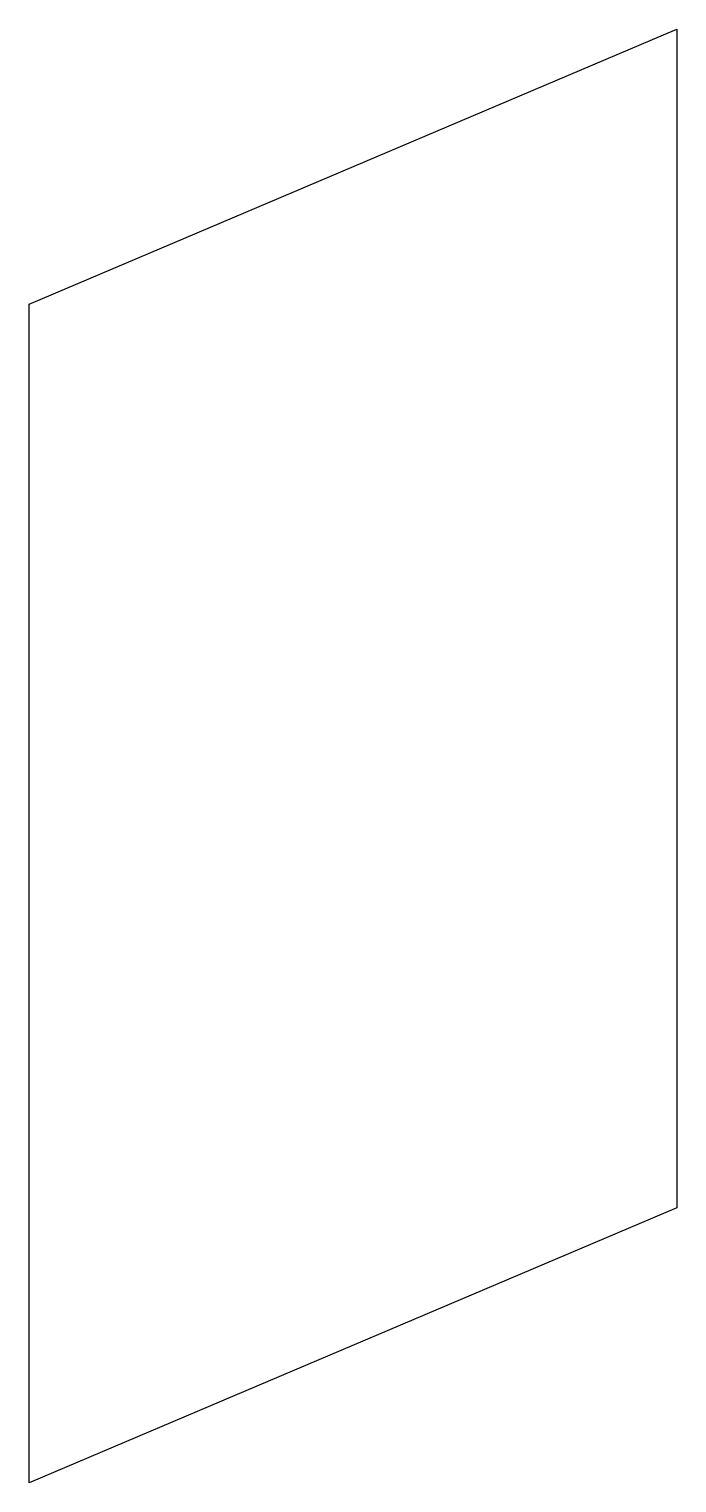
# Model space of a CAD drawing. Header units: millimetres. Extents: x -10 to 18, y 0 to 62.9.
import ezdxf

# ---------------------------------------------------------------- set-up
doc = ezdxf.new("R2010")
doc.units = ezdxf.units.MM

msp = doc.modelspace()

# ---------------------------------------------------------------- linework, layer by layer
for p, q in [((-10, 51), (18, 62.9)), ((18, 62.9), (18, 11.9)), ((-10, 0), (-10, 51)), ((18, 11.9), (-10, 0))]:
    msp.add_line(p, q)

doc.saveas('drawing.dxf')
